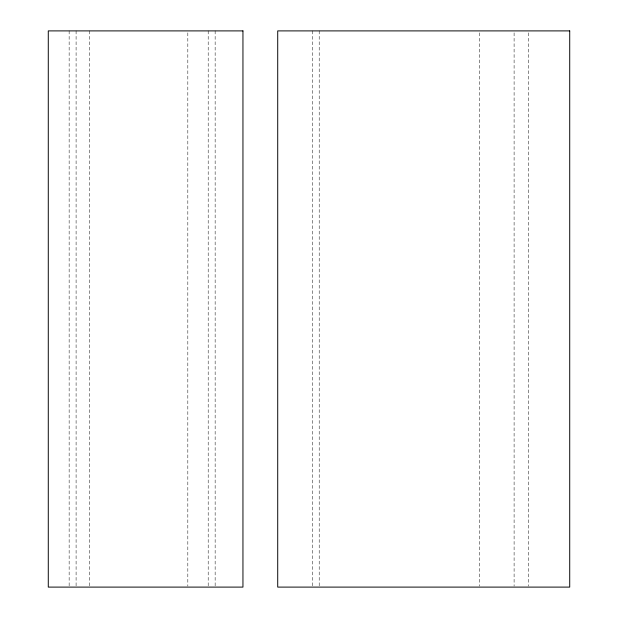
<?xml version="1.0" encoding="UTF-8"?>
<svg xmlns="http://www.w3.org/2000/svg" width="618" height="618" viewBox="0 0 618 618"><rect width="100%" height="100%" fill="white"/><g stroke="black" fill="none" stroke-linecap="round" stroke-linejoin="round"><path stroke-width="0.46" stroke-dasharray="3.09 2.32" d="M528.235 32.831L528.235 586.134M514.099 32.831L514.099 586.134M479.336 32.831L479.336 586.134M319.197 30.9L319.197 586.134M312.476 30.9L312.476 586.134M215.141 30.9L215.141 586.134M208.189 30.9L208.189 586.134M187.826 32.831L187.826 586.134M89.502 30.9L89.502 586.134M76.091 30.9L76.091 586.134M69.139 30.9L69.139 586.134"/><path stroke-width="0.93" d="M242.951 30.9L48.281 30.9L48.281 587.1L242.951 587.1L242.951 30.9M569.719 30.9L277.714 30.9L277.714 587.1L569.719 587.1L569.719 30.9"/></g></svg>
